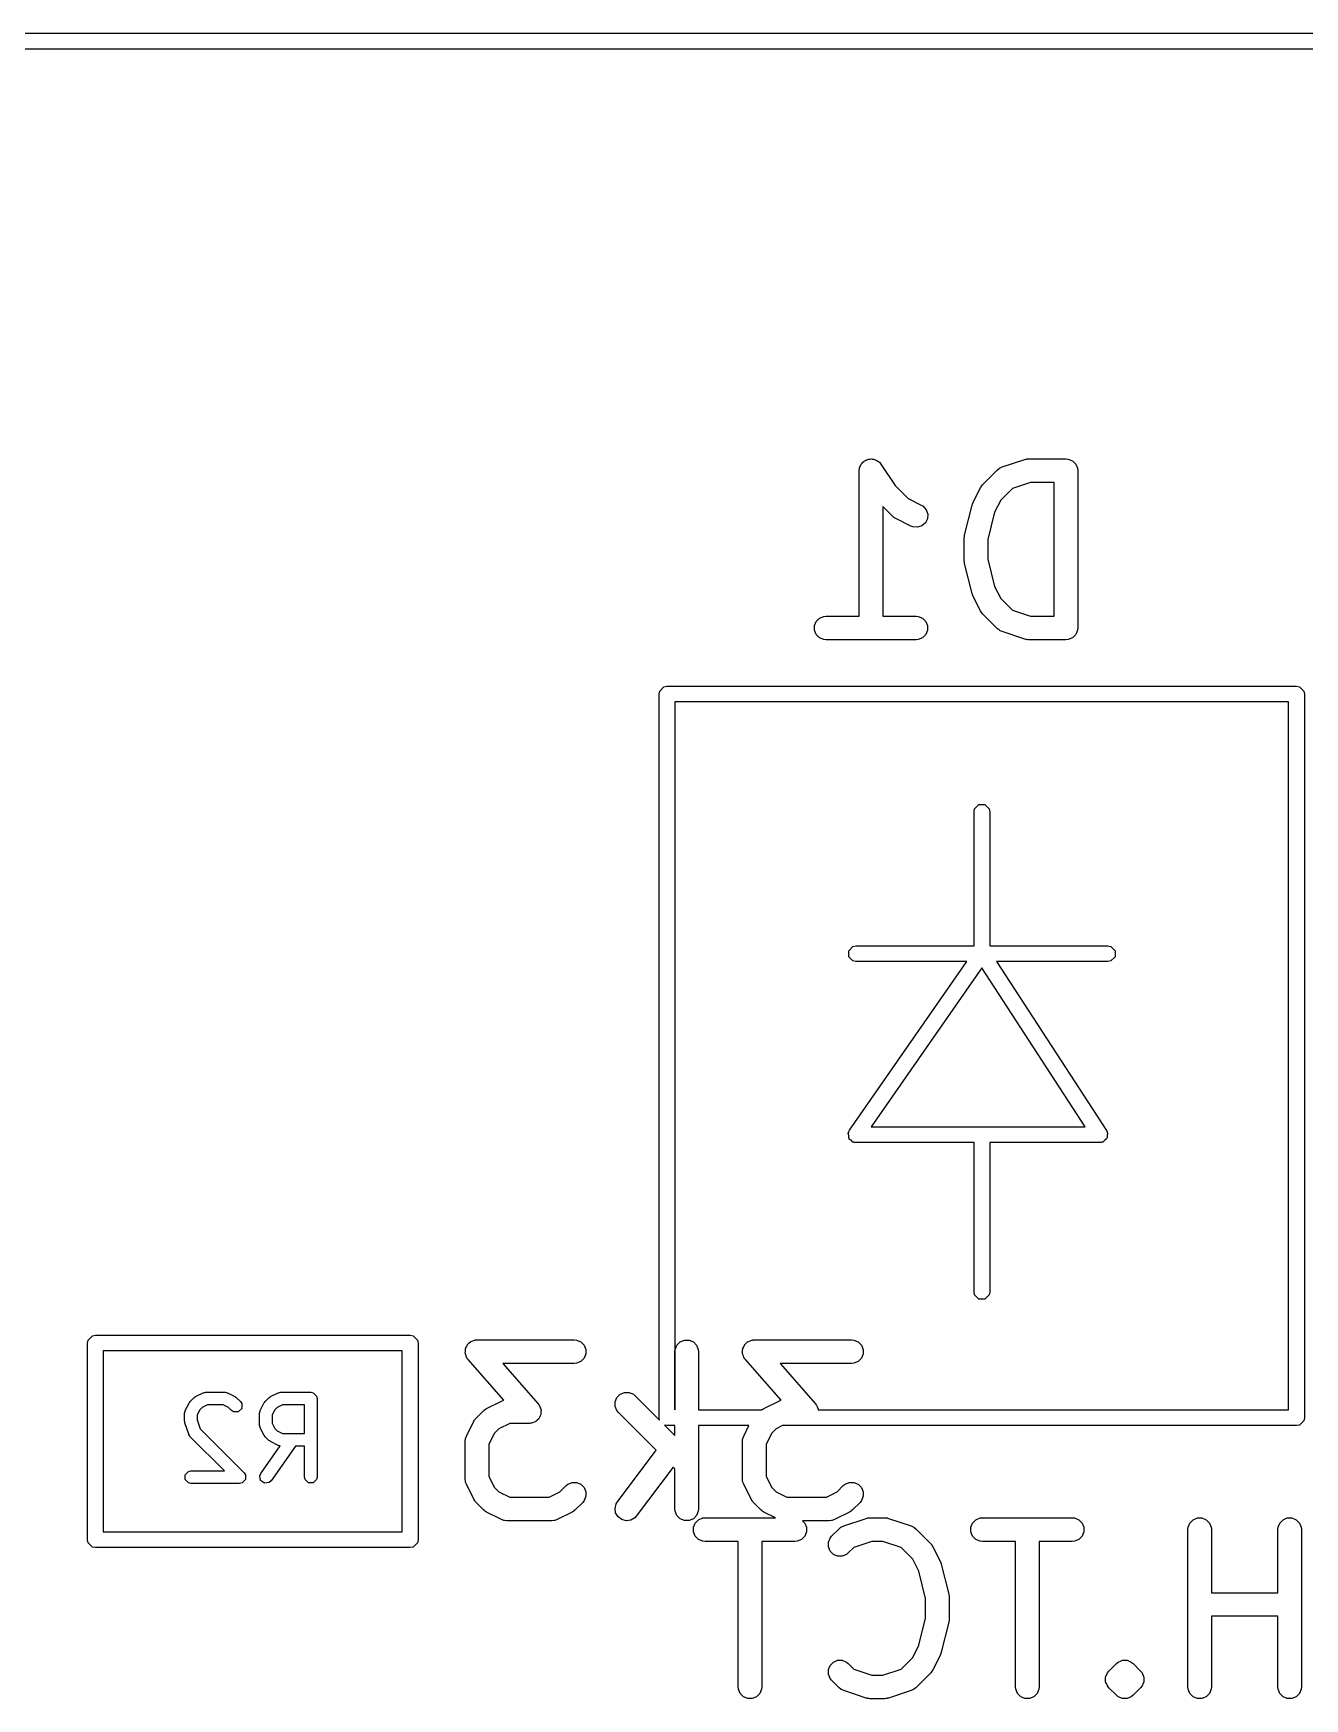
# Model space of a CAD drawing. Header units: inches. Extents: x -1.72 to 1.71, y -2.13 to 2.13.
# Drawn here: x -0.8435 to -0.5255, y 1.5773 to 1.9941 of the extents above; entities that cross this region are included whole.
import ezdxf

# ---------------------------------------------------------------- set-up
doc = ezdxf.new("R2010")
doc.units = ezdxf.units.IN
doc.header["$MEASUREMENT"] = 0
doc.layers.add('BLACK', color=250, linetype='CONTINUOUS')

msp = doc.modelspace()

# ---------------------------------------------------------------- linework, layer by layer
at = {"layer": 'BLACK', "linetype": 'CONTINUOUS'}
for p, q in [((-1.48819, 1.99409), (-0.22835, 1.99409)), ((-0.23031, 1.99016), (-1.48622, 1.99016)), ((-0.63694, 1.88466), (-0.63688, 1.88523)), ((-0.63694, 1.88465), (-0.63694, 1.88466)), ((-0.63694, 1.88466), (-0.63694, 1.88466)), ((-0.63694, 1.84824), (-0.63694, 1.88465)), ((-0.63694, 1.88465), (-0.63694, 1.88465)), ((-0.63688, 1.88523), (-0.63677, 1.8855)), ((-0.63677, 1.8855), (-0.63671, 1.88579)), ((-0.63671, 1.88579), (-0.63655, 1.88603)), ((-0.63655, 1.88603), (-0.63644, 1.88629)), ((-0.63644, 1.88629), (-0.63623, 1.8865)), ((-0.63623, 1.8865), (-0.63607, 1.88674)), ((-0.63607, 1.88674), (-0.63583, 1.8869)), ((-0.63583, 1.8869), (-0.63562, 1.88711)), ((-0.63562, 1.88711), (-0.63535, 1.88722)), ((-0.63535, 1.88722), (-0.63511, 1.88738)), ((-0.63511, 1.88738), (-0.63483, 1.88744)), ((-0.63483, 1.88744), (-0.63456, 1.88755)), ((-0.63456, 1.88755), (-0.63427, 1.88755)), ((-0.63427, 1.88755), (-0.63398, 1.88761)), ((-0.63398, 1.88761), (-0.6337, 1.88755)), ((-0.6337, 1.88755), (-0.63341, 1.88755)), ((-0.63341, 1.88755), (-0.63314, 1.88744)), ((-0.63314, 1.88744), (-0.63285, 1.88738)), ((-0.63285, 1.88738), (-0.63261, 1.88722)), ((-0.63261, 1.88722), (-0.63234, 1.88711)), ((-0.63234, 1.88711), (-0.63214, 1.8869)), ((-0.63214, 1.8869), (-0.63189, 1.88674)), ((-0.63189, 1.88674), (-0.63153, 1.8863)), ((-0.63153, 1.8863), (-0.63153, 1.88629)), ((-0.63153, 1.88629), (-0.63153, 1.88629)), ((-0.63153, 1.88629), (-0.63153, 1.88629)), ((-0.63153, 1.88629), (-0.62794, 1.88091)), ((-0.60608, 1.88112), (-0.60233, 1.88487)), ((-0.60233, 1.88487), (-0.60188, 1.88523)), ((-0.60188, 1.88523), (-0.60178, 1.88527)), ((-0.60178, 1.88527), (-0.6017, 1.88534)), ((-0.6017, 1.88534), (-0.60117, 1.88558)), ((-0.60117, 1.88558), (-0.59555, 1.88745)), ((-0.59555, 1.88745), (-0.59526, 1.88752)), ((-0.59526, 1.88752), (-0.59519, 1.88755)), ((-0.59519, 1.88755), (-0.59509, 1.88756)), ((-0.59509, 1.88756), (-0.59498, 1.88758)), ((-0.59498, 1.88758), (-0.59491, 1.88758)), ((-0.59491, 1.88758), (-0.59461, 1.88761)), ((-0.59461, 1.88761), (-0.58524, 1.88761)), ((-0.58524, 1.88761), (-0.58466, 1.88755)), ((-0.58466, 1.88755), (-0.5836, 1.88711)), ((-0.5836, 1.88711), (-0.58279, 1.88629)), ((-0.58279, 1.88629), (-0.58234, 1.88523)), ((-0.58234, 1.88523), (-0.58229, 1.88465)), ((-0.58229, 1.88465), (-0.58229, 1.84528)), ((-0.62794, 1.88091), (-0.62474, 1.87771)), ((-0.6085, 1.8766), (-0.60663, 1.88035)), ((-0.60663, 1.88035), (-0.60647, 1.8806)), ((-0.60647, 1.8806), (-0.60644, 1.88067)), ((-0.60644, 1.88067), (-0.60638, 1.88075)), ((-0.60638, 1.88075), (-0.60632, 1.88084)), ((-0.60632, 1.88084), (-0.60626, 1.88089)), ((-0.60626, 1.88089), (-0.60608, 1.88112)), ((-0.59864, 1.8802), (-0.60156, 1.87728)), ((-0.59414, 1.8817), (-0.59864, 1.8802)), ((-0.58819, 1.8817), (-0.59414, 1.8817)), ((-0.58819, 1.84824), (-0.58819, 1.8817)), ((-0.62857, 1.87319), (-0.63103, 1.87565)), ((-0.63103, 1.87565), (-0.63103, 1.84824)), ((-0.62474, 1.87771), (-0.62142, 1.87605)), ((-0.62142, 1.87605), (-0.62093, 1.87574)), ((-0.62093, 1.87574), (-0.62017, 1.87487)), ((-0.6106, 1.8685), (-0.60873, 1.876)), ((-0.60873, 1.876), (-0.60871, 1.87604)), ((-0.60871, 1.87606), (-0.60862, 1.8763)), ((-0.60871, 1.87604), (-0.60871, 1.87606)), ((-0.60862, 1.8763), (-0.60853, 1.87654)), ((-0.60853, 1.87654), (-0.60852, 1.87656)), ((-0.60852, 1.87656), (-0.6085, 1.8766)), ((-0.60156, 1.87728), (-0.60308, 1.87425)), ((-0.62835, 1.87301), (-0.62857, 1.87319)), ((-0.6283, 1.87295), (-0.62835, 1.87301)), ((-0.62821, 1.87289), (-0.6283, 1.87295)), ((-0.62813, 1.87282), (-0.62821, 1.87289)), ((-0.62805, 1.87279), (-0.62813, 1.87282)), ((-0.62781, 1.87264), (-0.62805, 1.87279)), ((-0.62406, 1.87076), (-0.62781, 1.87264)), ((-0.6204, 1.87159), (-0.62127, 1.87084)), ((-0.61989, 1.87262), (-0.6204, 1.87159)), ((-0.62017, 1.87487), (-0.61981, 1.87377)), ((-0.61981, 1.87377), (-0.61989, 1.87262)), ((-0.60308, 1.87425), (-0.60478, 1.86742)), ((-0.62352, 1.87056), (-0.62406, 1.87076)), ((-0.62237, 1.87047), (-0.62352, 1.87056)), ((-0.62127, 1.87084), (-0.62237, 1.87047)), ((-0.61069, 1.86792), (-0.61065, 1.86814)), ((-0.61068, 1.86788), (-0.61069, 1.86792)), ((-0.61069, 1.86778), (-0.61068, 1.86788)), ((-0.61069, 1.86216), (-0.61069, 1.86778)), ((-0.61065, 1.86814), (-0.61063, 1.86836)), ((-0.61063, 1.86836), (-0.61062, 1.8684)), ((-0.61062, 1.8684), (-0.6106, 1.8685)), ((-0.60478, 1.86742), (-0.60478, 1.86252)), ((-0.61068, 1.86206), (-0.61069, 1.86216)), ((-0.61069, 1.86201), (-0.61068, 1.86206)), ((-0.61065, 1.8618), (-0.61069, 1.86201)), ((-0.61063, 1.86158), (-0.61065, 1.8618)), ((-0.61062, 1.86154), (-0.61063, 1.86158)), ((-0.6106, 1.86144), (-0.61062, 1.86154)), ((-0.60873, 1.85394), (-0.6106, 1.86144)), ((-0.60478, 1.86252), (-0.60308, 1.85569)), ((-0.60308, 1.85569), (-0.60156, 1.85266)), ((-0.60871, 1.8539), (-0.60873, 1.85394)), ((-0.60871, 1.85388), (-0.60871, 1.8539)), ((-0.60862, 1.85364), (-0.60871, 1.85388)), ((-0.60853, 1.8534), (-0.60862, 1.85364)), ((-0.60852, 1.85338), (-0.60853, 1.8534)), ((-0.6085, 1.85334), (-0.60852, 1.85338)), ((-0.60663, 1.84959), (-0.6085, 1.85334)), ((-0.60156, 1.85266), (-0.59864, 1.84974)), ((-0.64813, 1.84586), (-0.64769, 1.84692)), ((-0.64769, 1.84692), (-0.64687, 1.84774)), ((-0.64687, 1.84774), (-0.64581, 1.84818)), ((-0.64581, 1.84818), (-0.64523, 1.84824)), ((-0.64523, 1.84824), (-0.63694, 1.84824)), ((-0.63103, 1.84824), (-0.62274, 1.84824)), ((-0.62274, 1.84824), (-0.62216, 1.84818)), ((-0.62216, 1.84818), (-0.6211, 1.84774)), ((-0.6211, 1.84774), (-0.62028, 1.84692)), ((-0.62028, 1.84692), (-0.61984, 1.84586)), ((-0.60647, 1.84934), (-0.60663, 1.84959)), ((-0.60644, 1.84927), (-0.60647, 1.84934)), ((-0.60638, 1.84919), (-0.60644, 1.84927)), ((-0.60632, 1.8491), (-0.60638, 1.84919)), ((-0.60626, 1.84905), (-0.60632, 1.8491)), ((-0.60608, 1.84882), (-0.60626, 1.84905)), ((-0.60233, 1.84507), (-0.60608, 1.84882)), ((-0.59864, 1.84974), (-0.59414, 1.84824)), ((-0.59414, 1.84824), (-0.58819, 1.84824)), ((-0.64813, 1.84471), (-0.64813, 1.84586)), ((-0.64769, 1.84364), (-0.64813, 1.84471)), ((-0.64687, 1.84283), (-0.64769, 1.84364)), ((-0.64581, 1.84239), (-0.64687, 1.84283)), ((-0.64523, 1.84233), (-0.64581, 1.84239)), ((-0.62274, 1.84233), (-0.64523, 1.84233)), ((-0.62216, 1.84239), (-0.62274, 1.84233)), ((-0.6211, 1.84283), (-0.62216, 1.84239)), ((-0.62028, 1.84364), (-0.6211, 1.84283)), ((-0.61984, 1.84471), (-0.62028, 1.84364)), ((-0.61984, 1.84586), (-0.61984, 1.84471)), ((-0.60188, 1.8447), (-0.60233, 1.84507)), ((-0.60178, 1.84466), (-0.60188, 1.8447)), ((-0.6017, 1.84459), (-0.60178, 1.84466)), ((-0.60117, 1.84436), (-0.6017, 1.84459)), ((-0.59555, 1.84248), (-0.60117, 1.84436)), ((-0.59526, 1.84242), (-0.59555, 1.84248)), ((-0.59519, 1.84239), (-0.59526, 1.84242)), ((-0.59509, 1.84238), (-0.59519, 1.84239)), ((-0.59498, 1.84235), (-0.59509, 1.84238)), ((-0.59491, 1.84236), (-0.59498, 1.84235)), ((-0.59461, 1.84233), (-0.59491, 1.84236)), ((-0.58524, 1.84233), (-0.59461, 1.84233)), ((-0.58466, 1.84239), (-0.58524, 1.84233)), ((-0.5836, 1.84283), (-0.58466, 1.84239)), ((-0.58279, 1.84364), (-0.5836, 1.84283)), ((-0.58234, 1.84471), (-0.58279, 1.84364)), ((-0.58229, 1.84528), (-0.58234, 1.84471)), ((-0.68686, 1.82949), (-0.68579, 1.83056)), ((-0.68579, 1.83056), (-0.68504, 1.83071)), ((-0.68504, 1.83071), (-0.52756, 1.83071)), ((-0.52756, 1.83071), (-0.52681, 1.83056)), ((-0.52681, 1.83056), (-0.52574, 1.82949)), ((-0.68701, 1.82874), (-0.68686, 1.82949)), ((-0.68701, 1.64764), (-0.68701, 1.82874)), ((-0.68307, 1.82677), (-0.68307, 1.64961)), ((-0.52953, 1.82677), (-0.68307, 1.82677)), ((-0.52953, 1.64961), (-0.52953, 1.82677)), ((-0.52574, 1.82949), (-0.52559, 1.82874)), ((-0.52559, 1.82874), (-0.52559, 1.64764)), ((-0.60808, 1.80001), (-0.60701, 1.80108)), ((-0.60701, 1.80108), (-0.60551, 1.80108)), ((-0.60551, 1.80108), (-0.60444, 1.80001)), ((-0.60823, 1.79926), (-0.60808, 1.80001)), ((-0.60823, 1.76573), (-0.60823, 1.79926)), ((-0.60444, 1.80001), (-0.60429, 1.79926)), ((-0.60429, 1.79926), (-0.60429, 1.76573)), ((-0.63958, 1.76451), (-0.63851, 1.76558)), ((-0.63958, 1.763), (-0.63958, 1.76451)), ((-0.63851, 1.76194), (-0.63958, 1.763)), ((-0.63851, 1.76558), (-0.63776, 1.76573)), ((-0.63776, 1.76573), (-0.60823, 1.76573)), ((-0.60429, 1.76573), (-0.57476, 1.76573)), ((-0.57476, 1.76573), (-0.57401, 1.76558)), ((-0.57401, 1.76558), (-0.57294, 1.76451)), ((-0.57294, 1.763), (-0.57401, 1.76194)), ((-0.57294, 1.76451), (-0.57294, 1.763)), ((-0.63938, 1.71958), (-0.61003, 1.76179)), ((-0.63776, 1.76179), (-0.63851, 1.76194)), ((-0.61003, 1.76179), (-0.63776, 1.76179)), ((-0.60631, 1.76023), (-0.63399, 1.72043)), ((-0.58039, 1.72043), (-0.60631, 1.76023)), ((-0.57476, 1.76179), (-0.60263, 1.76179)), ((-0.60263, 1.76179), (-0.57511, 1.71953)), ((-0.57401, 1.76194), (-0.57476, 1.76179)), ((-0.63968, 1.71888), (-0.63958, 1.71912)), ((-0.63958, 1.7183), (-0.63968, 1.71888)), ((-0.63958, 1.71921), (-0.63951, 1.71928)), ((-0.63958, 1.71912), (-0.63958, 1.71921)), ((-0.63958, 1.7177), (-0.63958, 1.7183)), ((-0.63945, 1.71757), (-0.63958, 1.7177)), ((-0.63951, 1.71928), (-0.63938, 1.71958)), ((-0.63942, 1.71739), (-0.63945, 1.71757)), ((-0.63893, 1.71706), (-0.63942, 1.71739)), ((-0.63399, 1.72043), (-0.58039, 1.72043)), ((-0.57514, 1.71734), (-0.57561, 1.71704)), ((-0.57509, 1.71755), (-0.57514, 1.71734)), ((-0.57511, 1.71953), (-0.57501, 1.71928)), ((-0.57494, 1.7177), (-0.57509, 1.71755)), ((-0.57501, 1.71928), (-0.57494, 1.71921)), ((-0.57494, 1.71921), (-0.57494, 1.71911)), ((-0.57494, 1.71911), (-0.57482, 1.71882)), ((-0.57482, 1.71882), (-0.57494, 1.71827)), ((-0.57494, 1.71827), (-0.57494, 1.7177)), ((-0.63851, 1.71664), (-0.63893, 1.71706)), ((-0.63826, 1.71659), (-0.63851, 1.71664)), ((-0.63818, 1.71653), (-0.63826, 1.71659)), ((-0.63808, 1.71655), (-0.63818, 1.71653)), ((-0.63776, 1.71649), (-0.63808, 1.71655)), ((-0.60823, 1.71649), (-0.63776, 1.71649)), ((-0.60823, 1.67916), (-0.60823, 1.71649)), ((-0.57676, 1.71649), (-0.60429, 1.71649)), ((-0.60429, 1.71649), (-0.60429, 1.67916)), ((-0.57649, 1.71654), (-0.57676, 1.71649)), ((-0.5764, 1.71652), (-0.57649, 1.71654)), ((-0.57631, 1.71658), (-0.5764, 1.71652)), ((-0.57601, 1.71664), (-0.57631, 1.71658)), ((-0.57561, 1.71704), (-0.57601, 1.71664)), ((-0.60808, 1.6784), (-0.60823, 1.67916)), ((-0.60701, 1.67734), (-0.60808, 1.6784)), ((-0.60551, 1.67734), (-0.60701, 1.67734)), ((-0.60444, 1.6784), (-0.60551, 1.67734)), ((-0.60429, 1.67916), (-0.60444, 1.6784)), ((-0.82998, 1.66631), (-0.82983, 1.66707)), ((-0.82983, 1.66707), (-0.82877, 1.66813)), ((-0.82877, 1.66813), (-0.82802, 1.66828)), ((-0.82802, 1.66828), (-0.74928, 1.66828)), ((-0.74928, 1.66828), (-0.74852, 1.66813)), ((-0.74852, 1.66813), (-0.74746, 1.66707)), ((-0.74746, 1.66707), (-0.74731, 1.66631)), ((-0.7336, 1.66688), (-0.73315, 1.66707)), ((-0.73315, 1.66707), (-0.73301, 1.66708)), ((-0.73301, 1.66708), (-0.73296, 1.6671)), ((-0.73296, 1.6671), (-0.73288, 1.6671)), ((-0.73288, 1.6671), (-0.73258, 1.66713)), ((-0.73258, 1.66713), (-0.70821, 1.66713)), ((-0.70821, 1.66713), (-0.70763, 1.66707)), ((-0.70763, 1.66707), (-0.70657, 1.66663)), ((-0.68172, 1.66663), (-0.68066, 1.66707)), ((-0.68066, 1.66707), (-0.67951, 1.66707)), ((-0.67951, 1.66707), (-0.67844, 1.66663)), ((-0.66423, 1.66688), (-0.66379, 1.66707)), ((-0.66379, 1.66707), (-0.66365, 1.66708)), ((-0.66365, 1.66708), (-0.66359, 1.6671)), ((-0.66359, 1.6671), (-0.66352, 1.6671)), ((-0.66352, 1.6671), (-0.66321, 1.66713)), ((-0.66321, 1.66713), (-0.63884, 1.66713)), ((-0.63884, 1.66713), (-0.63826, 1.66707)), ((-0.63826, 1.66707), (-0.6372, 1.66663)), ((-0.82998, 1.6171), (-0.82998, 1.66631)), ((-0.82605, 1.66435), (-0.82605, 1.61907)), ((-0.75124, 1.66435), (-0.82605, 1.66435)), ((-0.75124, 1.61907), (-0.75124, 1.66435)), ((-0.74731, 1.66631), (-0.74731, 1.6171)), ((-0.73551, 1.66379), (-0.73547, 1.66427)), ((-0.73547, 1.6637), (-0.73551, 1.66379)), ((-0.73547, 1.66475), (-0.73544, 1.66484)), ((-0.73547, 1.66427), (-0.73547, 1.66475)), ((-0.73547, 1.6636), (-0.73547, 1.6637)), ((-0.73529, 1.66315), (-0.73547, 1.6636)), ((-0.73544, 1.66484), (-0.73543, 1.66494)), ((-0.73543, 1.66494), (-0.73522, 1.66537)), ((-0.73514, 1.6627), (-0.73529, 1.66315)), ((-0.73522, 1.66537), (-0.73503, 1.66581)), ((-0.73503, 1.66581), (-0.73496, 1.66588)), ((-0.73496, 1.66588), (-0.73492, 1.66597)), ((-0.73492, 1.66597), (-0.73456, 1.66629)), ((-0.73456, 1.66629), (-0.73422, 1.66663)), ((-0.73422, 1.66663), (-0.73413, 1.66667)), ((-0.73413, 1.66667), (-0.73405, 1.66673)), ((-0.73405, 1.66673), (-0.7336, 1.66688)), ((-0.70657, 1.66663), (-0.70575, 1.66581)), ((-0.70575, 1.66581), (-0.70531, 1.66475)), ((-0.70531, 1.6636), (-0.70575, 1.66253)), ((-0.70531, 1.66475), (-0.70531, 1.6636)), ((-0.68304, 1.66417), (-0.68298, 1.66475)), ((-0.68304, 1.64961), (-0.68304, 1.66417)), ((-0.68298, 1.66475), (-0.68254, 1.66581)), ((-0.68254, 1.66581), (-0.68172, 1.66663)), ((-0.67844, 1.66663), (-0.67763, 1.66581)), ((-0.67763, 1.66581), (-0.67719, 1.66475)), ((-0.67719, 1.66475), (-0.67713, 1.66417)), ((-0.67713, 1.66417), (-0.67713, 1.64961)), ((-0.66614, 1.66379), (-0.66611, 1.66427)), ((-0.66611, 1.6637), (-0.66614, 1.66379)), ((-0.66611, 1.66475), (-0.66607, 1.66484)), ((-0.66611, 1.66427), (-0.66611, 1.66475)), ((-0.66611, 1.6636), (-0.66611, 1.6637)), ((-0.66592, 1.66315), (-0.66611, 1.6636)), ((-0.66607, 1.66484), (-0.66606, 1.66494)), ((-0.66606, 1.66494), (-0.66585, 1.66537)), ((-0.66577, 1.6627), (-0.66592, 1.66315)), ((-0.66585, 1.66537), (-0.66567, 1.66581)), ((-0.66567, 1.66581), (-0.6656, 1.66588)), ((-0.6656, 1.66588), (-0.66555, 1.66597)), ((-0.66555, 1.66597), (-0.66519, 1.66629)), ((-0.66519, 1.66629), (-0.66485, 1.66663)), ((-0.66485, 1.66663), (-0.66476, 1.66667)), ((-0.66476, 1.66667), (-0.66468, 1.66673)), ((-0.66468, 1.66673), (-0.66423, 1.66688)), ((-0.6372, 1.66663), (-0.63638, 1.66581)), ((-0.63638, 1.66581), (-0.63594, 1.66475)), ((-0.63594, 1.6636), (-0.63638, 1.66253)), ((-0.63594, 1.66475), (-0.63594, 1.6636)), ((-0.73505, 1.66258), (-0.73514, 1.6627)), ((-0.73503, 1.66253), (-0.73505, 1.66258)), ((-0.73498, 1.66248), (-0.73503, 1.66253)), ((-0.7348, 1.66223), (-0.73498, 1.66248)), ((-0.72587, 1.65202), (-0.7348, 1.66223)), ((-0.70821, 1.66122), (-0.72607, 1.66122)), ((-0.72607, 1.66122), (-0.71723, 1.65112)), ((-0.70763, 1.66128), (-0.70821, 1.66122)), ((-0.70657, 1.66172), (-0.70763, 1.66128)), ((-0.70575, 1.66253), (-0.70657, 1.66172)), ((-0.66569, 1.66258), (-0.66577, 1.6627)), ((-0.66567, 1.66253), (-0.66569, 1.66258)), ((-0.66561, 1.66248), (-0.66567, 1.66253)), ((-0.66543, 1.66223), (-0.66561, 1.66248)), ((-0.6565, 1.65202), (-0.66543, 1.66223)), ((-0.63884, 1.66122), (-0.6567, 1.66122)), ((-0.6567, 1.66122), (-0.64787, 1.65112)), ((-0.63826, 1.66128), (-0.63884, 1.66122)), ((-0.6372, 1.66172), (-0.63826, 1.66128)), ((-0.63638, 1.66253), (-0.6372, 1.66172)), ((-0.80552, 1.64941), (-0.80458, 1.65128)), ((-0.80458, 1.65128), (-0.80443, 1.65148)), ((-0.80443, 1.65148), (-0.80429, 1.65169)), ((-0.80429, 1.65169), (-0.80335, 1.65263)), ((-0.80335, 1.65263), (-0.80314, 1.65277)), ((-0.80314, 1.65277), (-0.80294, 1.65292)), ((-0.80294, 1.65292), (-0.80107, 1.65386)), ((-0.79999, 1.65088), (-0.8013, 1.65022)), ((-0.80107, 1.65386), (-0.80099, 1.65388)), ((-0.80099, 1.65388), (-0.80097, 1.65391)), ((-0.80097, 1.65391), (-0.80072, 1.65396)), ((-0.80072, 1.65396), (-0.80047, 1.65402)), ((-0.80047, 1.65402), (-0.80044, 1.65401)), ((-0.80044, 1.65401), (-0.80036, 1.65403)), ((-0.80036, 1.65403), (-0.79568, 1.65403)), ((-0.79605, 1.65088), (-0.79999, 1.65088)), ((-0.79473, 1.65022), (-0.79605, 1.65088)), ((-0.79568, 1.65403), (-0.7956, 1.65401)), ((-0.7956, 1.65401), (-0.79556, 1.65402)), ((-0.79556, 1.65402), (-0.79532, 1.65396)), ((-0.79532, 1.65396), (-0.79507, 1.65391)), ((-0.79507, 1.65391), (-0.79505, 1.65388)), ((-0.79505, 1.65388), (-0.79497, 1.65386)), ((-0.79497, 1.65386), (-0.7931, 1.65292)), ((-0.7931, 1.65292), (-0.7929, 1.65277)), ((-0.7929, 1.65277), (-0.79269, 1.65263)), ((-0.79269, 1.65263), (-0.79175, 1.65169)), ((-0.79175, 1.65169), (-0.79141, 1.65118)), ((-0.79141, 1.65118), (-0.79141, 1.64997)), ((-0.78677, 1.64941), (-0.78584, 1.65128)), ((-0.78584, 1.65128), (-0.78568, 1.65148)), ((-0.78568, 1.65148), (-0.78554, 1.65169)), ((-0.78554, 1.65169), (-0.7846, 1.65263)), ((-0.7846, 1.65263), (-0.78439, 1.65277)), ((-0.78439, 1.65277), (-0.78419, 1.65292)), ((-0.78419, 1.65292), (-0.78232, 1.65386)), ((-0.78124, 1.65088), (-0.78256, 1.65022)), ((-0.78232, 1.65386), (-0.78224, 1.65388)), ((-0.78224, 1.65388), (-0.78222, 1.65391)), ((-0.78222, 1.65391), (-0.78197, 1.65396)), ((-0.78197, 1.65396), (-0.78173, 1.65402)), ((-0.78173, 1.65402), (-0.78169, 1.65401)), ((-0.78169, 1.65401), (-0.78162, 1.65403)), ((-0.78162, 1.65403), (-0.77412, 1.65403)), ((-0.77569, 1.65088), (-0.78124, 1.65088)), ((-0.77569, 1.64371), (-0.77569, 1.65088)), ((-0.77412, 1.65403), (-0.77351, 1.65391)), ((-0.77351, 1.65391), (-0.77266, 1.65305)), ((-0.77266, 1.65305), (-0.77254, 1.65245)), ((-0.77254, 1.65245), (-0.77254, 1.63277)), ((-0.73015, 1.64994), (-0.7264, 1.65182)), ((-0.7264, 1.65182), (-0.72587, 1.65202)), ((-0.71723, 1.65112), (-0.71705, 1.65087)), ((-0.71705, 1.65087), (-0.717, 1.65081)), ((-0.717, 1.65081), (-0.71698, 1.65076)), ((-0.71698, 1.65076), (-0.7169, 1.65065)), ((-0.7169, 1.65065), (-0.71674, 1.65019)), ((-0.69798, 1.65163), (-0.69754, 1.65269)), ((-0.69798, 1.65047), (-0.69798, 1.65163)), ((-0.69754, 1.64941), (-0.69798, 1.65047)), ((-0.69754, 1.65269), (-0.69672, 1.6535)), ((-0.69672, 1.6535), (-0.69566, 1.65395)), ((-0.69566, 1.65395), (-0.69451, 1.65395)), ((-0.69451, 1.65395), (-0.69344, 1.6535)), ((-0.69344, 1.6535), (-0.69299, 1.65314)), ((-0.69299, 1.65314), (-0.68689, 1.64703)), ((-0.66078, 1.64994), (-0.65703, 1.65182)), ((-0.65703, 1.65182), (-0.6565, 1.65202)), ((-0.64787, 1.65112), (-0.64769, 1.65087)), ((-0.64769, 1.65087), (-0.64763, 1.65081)), ((-0.64763, 1.65081), (-0.64761, 1.65076)), ((-0.64761, 1.65076), (-0.64753, 1.65065)), ((-0.64753, 1.65065), (-0.64738, 1.65019)), ((-0.80569, 1.6487), (-0.80567, 1.64878)), ((-0.80569, 1.64683), (-0.80569, 1.6487)), ((-0.80564, 1.64658), (-0.80569, 1.64683)), ((-0.80568, 1.64881), (-0.80562, 1.64906)), ((-0.80567, 1.64878), (-0.80568, 1.64881)), ((-0.80561, 1.64633), (-0.80564, 1.64658)), ((-0.80562, 1.64906), (-0.80557, 1.6493)), ((-0.80467, 1.64352), (-0.80561, 1.64633)), ((-0.80557, 1.6493), (-0.80554, 1.64933)), ((-0.80554, 1.64933), (-0.80552, 1.64941)), ((-0.80188, 1.64964), (-0.80254, 1.64833)), ((-0.80254, 1.64833), (-0.80254, 1.64708)), ((-0.80254, 1.64708), (-0.8018, 1.64487)), ((-0.8013, 1.65022), (-0.80188, 1.64964)), ((-0.79398, 1.64946), (-0.79473, 1.65022)), ((-0.79347, 1.64912), (-0.79398, 1.64946)), ((-0.79226, 1.64912), (-0.79347, 1.64912)), ((-0.79141, 1.64997), (-0.79226, 1.64912)), ((-0.78694, 1.64881), (-0.78687, 1.64906)), ((-0.78692, 1.64878), (-0.78694, 1.64881)), ((-0.78694, 1.6487), (-0.78692, 1.64878)), ((-0.78694, 1.64589), (-0.78694, 1.6487)), ((-0.78687, 1.64906), (-0.78682, 1.6493)), ((-0.78682, 1.6493), (-0.78679, 1.64933)), ((-0.78679, 1.64933), (-0.78677, 1.64941)), ((-0.78313, 1.64964), (-0.78379, 1.64833)), ((-0.78379, 1.64833), (-0.78379, 1.64626)), ((-0.78379, 1.64626), (-0.78313, 1.64495)), ((-0.78256, 1.65022), (-0.78313, 1.64964)), ((-0.73522, 1.643), (-0.73334, 1.64675)), ((-0.73334, 1.64675), (-0.73319, 1.64699)), ((-0.73319, 1.64699), (-0.73316, 1.64707)), ((-0.73316, 1.64707), (-0.73309, 1.64715)), ((-0.73309, 1.64715), (-0.73304, 1.64724)), ((-0.73304, 1.64724), (-0.73298, 1.64729)), ((-0.73298, 1.64729), (-0.73279, 1.64751)), ((-0.73279, 1.64751), (-0.73092, 1.64939)), ((-0.73092, 1.64939), (-0.73069, 1.64957)), ((-0.73069, 1.64957), (-0.73064, 1.64963)), ((-0.73064, 1.64963), (-0.73055, 1.64969)), ((-0.73055, 1.64969), (-0.73047, 1.64975)), ((-0.73047, 1.64975), (-0.7304, 1.64978)), ((-0.7304, 1.64978), (-0.73015, 1.64994)), ((-0.72438, 1.64622), (-0.72708, 1.64487)), ((-0.71945, 1.64622), (-0.72438, 1.64622)), ((-0.71915, 1.64625), (-0.71945, 1.64622)), ((-0.71907, 1.64625), (-0.71915, 1.64625)), ((-0.71902, 1.64626), (-0.71907, 1.64625)), ((-0.71888, 1.64628), (-0.71902, 1.64626)), ((-0.71843, 1.64646), (-0.71888, 1.64628)), ((-0.71798, 1.64662), (-0.71843, 1.64646)), ((-0.71791, 1.64668), (-0.71798, 1.64662)), ((-0.71781, 1.64672), (-0.71791, 1.64668)), ((-0.71747, 1.64706), (-0.71781, 1.64672)), ((-0.71711, 1.64737), (-0.71747, 1.64706)), ((-0.71707, 1.64746), (-0.71711, 1.64737)), ((-0.717, 1.64753), (-0.71707, 1.64746)), ((-0.71682, 1.64798), (-0.717, 1.64753)), ((-0.7166, 1.64841), (-0.71682, 1.64798)), ((-0.71674, 1.65019), (-0.71656, 1.64975)), ((-0.71656, 1.6486), (-0.7166, 1.64851)), ((-0.7166, 1.64851), (-0.7166, 1.64841)), ((-0.71656, 1.64975), (-0.71656, 1.64965)), ((-0.71656, 1.64965), (-0.71653, 1.64956)), ((-0.71653, 1.64956), (-0.71656, 1.64908)), ((-0.71656, 1.64908), (-0.71656, 1.6486)), ((-0.69717, 1.64896), (-0.69754, 1.64941)), ((-0.68773, 1.63952), (-0.69717, 1.64896)), ((-0.68689, 1.64703), (-0.68701, 1.64764)), ((-0.68307, 1.64961), (-0.68304, 1.64961)), ((-0.67713, 1.64961), (-0.66129, 1.64961)), ((-0.66129, 1.64961), (-0.66127, 1.64963)), ((-0.66127, 1.64963), (-0.66118, 1.64969)), ((-0.66118, 1.64969), (-0.6611, 1.64975)), ((-0.6611, 1.64975), (-0.66103, 1.64978)), ((-0.66103, 1.64978), (-0.66078, 1.64994)), ((-0.64738, 1.65019), (-0.64719, 1.64975)), ((-0.64719, 1.64975), (-0.64719, 1.64965)), ((-0.64719, 1.64965), (-0.64718, 1.64961)), ((-0.64718, 1.64961), (-0.52953, 1.64961)), ((-0.52574, 1.64688), (-0.52681, 1.64582)), ((-0.52559, 1.64764), (-0.52574, 1.64688)), ((-0.80463, 1.64345), (-0.80467, 1.64352)), ((-0.80463, 1.64341), (-0.80463, 1.64345)), ((-0.80449, 1.6432), (-0.80463, 1.64341)), ((-0.80436, 1.64298), (-0.80449, 1.6432)), ((-0.80433, 1.64297), (-0.80436, 1.64298)), ((-0.80429, 1.6429), (-0.80433, 1.64297)), ((-0.79573, 1.63434), (-0.80429, 1.6429)), ((-0.8018, 1.64487), (-0.79081, 1.63388)), ((-0.78692, 1.64581), (-0.78694, 1.64589)), ((-0.78694, 1.64578), (-0.78692, 1.64581)), ((-0.78687, 1.64553), (-0.78694, 1.64578)), ((-0.78682, 1.64529), (-0.78687, 1.64553)), ((-0.78679, 1.64526), (-0.78682, 1.64529)), ((-0.78677, 1.64518), (-0.78679, 1.64526)), ((-0.78584, 1.64331), (-0.78677, 1.64518)), ((-0.78568, 1.64311), (-0.78584, 1.64331)), ((-0.78554, 1.6429), (-0.78568, 1.64311)), ((-0.7846, 1.64196), (-0.78554, 1.6429)), ((-0.78313, 1.64495), (-0.78256, 1.64437)), ((-0.78256, 1.64437), (-0.78124, 1.64371)), ((-0.78124, 1.64371), (-0.77569, 1.64371)), ((-0.73553, 1.64168), (-0.73547, 1.64225)), ((-0.73547, 1.64225), (-0.73543, 1.64235)), ((-0.73543, 1.64246), (-0.73522, 1.643)), ((-0.73543, 1.64235), (-0.73543, 1.64246)), ((-0.72828, 1.64368), (-0.72962, 1.64098)), ((-0.72708, 1.64487), (-0.72828, 1.64368)), ((-0.68504, 1.64567), (-0.68565, 1.64579)), ((-0.68565, 1.64579), (-0.68304, 1.64318)), ((-0.68304, 1.64567), (-0.68504, 1.64567)), ((-0.68304, 1.64318), (-0.68304, 1.64567)), ((-0.66452, 1.64567), (-0.67713, 1.64567)), ((-0.67713, 1.64567), (-0.67713, 1.6248)), ((-0.66616, 1.64168), (-0.66611, 1.64225)), ((-0.66611, 1.64225), (-0.66607, 1.64235)), ((-0.66607, 1.64235), (-0.66606, 1.64246)), ((-0.66606, 1.64246), (-0.66585, 1.643)), ((-0.66585, 1.643), (-0.66452, 1.64567)), ((-0.65891, 1.64368), (-0.66026, 1.64098)), ((-0.65771, 1.64487), (-0.65891, 1.64368)), ((-0.65612, 1.64567), (-0.65771, 1.64487)), ((-0.52756, 1.64567), (-0.65612, 1.64567)), ((-0.52681, 1.64582), (-0.52756, 1.64567)), ((-0.78665, 1.63367), (-0.78181, 1.64059)), ((-0.78439, 1.64182), (-0.7846, 1.64196)), ((-0.78419, 1.64167), (-0.78439, 1.64182)), ((-0.78232, 1.64073), (-0.78419, 1.64167)), ((-0.77798, 1.64056), (-0.78407, 1.63186)), ((-0.78224, 1.64071), (-0.78232, 1.64073)), ((-0.78222, 1.64068), (-0.78224, 1.64071)), ((-0.78197, 1.64064), (-0.78222, 1.64068)), ((-0.78181, 1.64059), (-0.78197, 1.64064)), ((-0.77569, 1.64056), (-0.77798, 1.64056)), ((-0.77569, 1.63277), (-0.77569, 1.64056)), ((-0.73553, 1.6323), (-0.73553, 1.64168)), ((-0.72962, 1.64098), (-0.72962, 1.633)), ((-0.69744, 1.62657), (-0.68773, 1.63952)), ((-0.66616, 1.6323), (-0.66616, 1.64168)), ((-0.66026, 1.64098), (-0.66026, 1.633)), ((-0.80557, 1.63337), (-0.80472, 1.63422)), ((-0.80472, 1.63422), (-0.80411, 1.63434)), ((-0.80411, 1.63434), (-0.79573, 1.63434)), ((-0.79081, 1.63388), (-0.79047, 1.63337)), ((-0.68351, 1.63531), (-0.69272, 1.62303)), ((-0.68304, 1.63483), (-0.68351, 1.63531)), ((-0.68304, 1.6248), (-0.68304, 1.63483)), ((-0.80557, 1.63216), (-0.80557, 1.63337)), ((-0.80472, 1.63131), (-0.80557, 1.63216)), ((-0.80411, 1.63119), (-0.80472, 1.63131)), ((-0.79193, 1.63119), (-0.80411, 1.63119)), ((-0.79132, 1.63131), (-0.79193, 1.63119)), ((-0.79047, 1.63216), (-0.79132, 1.63131)), ((-0.79132, 1.63131), (-0.79132, 1.63131)), ((-0.79047, 1.63337), (-0.79047, 1.63216)), ((-0.7869, 1.63311), (-0.78665, 1.63367)), ((-0.78669, 1.63192), (-0.7869, 1.63311)), ((-0.78571, 1.63123), (-0.78669, 1.63192)), ((-0.78452, 1.63144), (-0.78571, 1.63123)), ((-0.78407, 1.63186), (-0.78452, 1.63144)), ((-0.77557, 1.63216), (-0.77569, 1.63277)), ((-0.77472, 1.63131), (-0.77557, 1.63216)), ((-0.77351, 1.63131), (-0.77472, 1.63131)), ((-0.77266, 1.63216), (-0.77351, 1.63131)), ((-0.77254, 1.63277), (-0.77266, 1.63216)), ((-0.73547, 1.63173), (-0.73553, 1.6323)), ((-0.73543, 1.63163), (-0.73547, 1.63173)), ((-0.73543, 1.63152), (-0.73543, 1.63163)), ((-0.73522, 1.63098), (-0.73543, 1.63152)), ((-0.73334, 1.62723), (-0.73522, 1.63098)), ((-0.72962, 1.633), (-0.72828, 1.6303)), ((-0.72828, 1.6303), (-0.72708, 1.6291)), ((-0.71183, 1.6291), (-0.71029, 1.63064)), ((-0.71029, 1.63064), (-0.70985, 1.63101)), ((-0.70985, 1.63101), (-0.70878, 1.63145)), ((-0.70878, 1.63145), (-0.70763, 1.63145)), ((-0.70763, 1.63145), (-0.70657, 1.63101)), ((-0.70657, 1.63101), (-0.70575, 1.63019)), ((-0.70575, 1.63019), (-0.70531, 1.62913)), ((-0.66611, 1.63173), (-0.66616, 1.6323)), ((-0.66607, 1.63163), (-0.66611, 1.63173)), ((-0.66606, 1.63152), (-0.66607, 1.63163)), ((-0.66585, 1.63098), (-0.66606, 1.63152)), ((-0.66398, 1.62723), (-0.66585, 1.63098)), ((-0.66026, 1.633), (-0.65891, 1.6303)), ((-0.65891, 1.6303), (-0.65771, 1.6291)), ((-0.64246, 1.6291), (-0.64093, 1.63064)), ((-0.64093, 1.63064), (-0.64048, 1.63101)), ((-0.64048, 1.63101), (-0.63942, 1.63145)), ((-0.63942, 1.63145), (-0.63826, 1.63145)), ((-0.63826, 1.63145), (-0.6372, 1.63101)), ((-0.6372, 1.63101), (-0.63638, 1.63019)), ((-0.63638, 1.63019), (-0.63594, 1.62913)), ((-0.73319, 1.62698), (-0.73334, 1.62723)), ((-0.73316, 1.62691), (-0.73319, 1.62698)), ((-0.73309, 1.62683), (-0.73316, 1.62691)), ((-0.73304, 1.62674), (-0.73309, 1.62683)), ((-0.73298, 1.62669), (-0.73304, 1.62674)), ((-0.73279, 1.62646), (-0.73298, 1.62669)), ((-0.73092, 1.62459), (-0.73279, 1.62646)), ((-0.72708, 1.6291), (-0.72438, 1.62776)), ((-0.72438, 1.62776), (-0.71453, 1.62776)), ((-0.71453, 1.62776), (-0.71183, 1.6291)), ((-0.70612, 1.62646), (-0.70799, 1.62459)), ((-0.70575, 1.62691), (-0.70612, 1.62646)), ((-0.70531, 1.62798), (-0.70575, 1.62691)), ((-0.70531, 1.62913), (-0.70531, 1.62798)), ((-0.69803, 1.62496), (-0.69774, 1.62608)), ((-0.69774, 1.62608), (-0.69744, 1.62657)), ((-0.66382, 1.62698), (-0.66398, 1.62723)), ((-0.66379, 1.62691), (-0.66382, 1.62698)), ((-0.66373, 1.62683), (-0.66379, 1.62691)), ((-0.66367, 1.62674), (-0.66373, 1.62683)), ((-0.66361, 1.62669), (-0.66367, 1.62674)), ((-0.66342, 1.62646), (-0.66361, 1.62669)), ((-0.66155, 1.62459), (-0.66342, 1.62646)), ((-0.65771, 1.6291), (-0.65502, 1.62776)), ((-0.65502, 1.62776), (-0.64516, 1.62776)), ((-0.64516, 1.62776), (-0.64246, 1.6291)), ((-0.63675, 1.62646), (-0.63863, 1.62459)), ((-0.63638, 1.62691), (-0.63675, 1.62646)), ((-0.63594, 1.62798), (-0.63638, 1.62691)), ((-0.63594, 1.62913), (-0.63594, 1.62798)), ((-0.73069, 1.6244), (-0.73092, 1.62459)), ((-0.73064, 1.62434), (-0.73069, 1.6244)), ((-0.73055, 1.62429), (-0.73064, 1.62434)), ((-0.73047, 1.62422), (-0.73055, 1.62429)), ((-0.7304, 1.62419), (-0.73047, 1.62422)), ((-0.73015, 1.62404), (-0.7304, 1.62419)), ((-0.7264, 1.62216), (-0.73015, 1.62404)), ((-0.72586, 1.62195), (-0.7264, 1.62216)), ((-0.72575, 1.62195), (-0.72586, 1.62195)), ((-0.72565, 1.62191), (-0.72575, 1.62195)), ((-0.72508, 1.62185), (-0.72565, 1.62191)), ((-0.71383, 1.62185), (-0.72508, 1.62185)), ((-0.71325, 1.62191), (-0.71383, 1.62185)), ((-0.71316, 1.62195), (-0.71325, 1.62191)), ((-0.71305, 1.62195), (-0.71316, 1.62195)), ((-0.71251, 1.62216), (-0.71305, 1.62195)), ((-0.70876, 1.62404), (-0.71251, 1.62216)), ((-0.70851, 1.62419), (-0.70876, 1.62404)), ((-0.70844, 1.62422), (-0.70851, 1.62419)), ((-0.70836, 1.62429), (-0.70844, 1.62422)), ((-0.70827, 1.62434), (-0.70836, 1.62429)), ((-0.70822, 1.6244), (-0.70827, 1.62434)), ((-0.70799, 1.62459), (-0.70822, 1.6244)), ((-0.69787, 1.62382), (-0.69803, 1.62496)), ((-0.69728, 1.62283), (-0.69787, 1.62382)), ((-0.69636, 1.62214), (-0.69728, 1.62283)), ((-0.69524, 1.62185), (-0.69636, 1.62214)), ((-0.6941, 1.62202), (-0.69524, 1.62185)), ((-0.69311, 1.6226), (-0.6941, 1.62202)), ((-0.69272, 1.62303), (-0.69311, 1.6226)), ((-0.68298, 1.62423), (-0.68304, 1.6248)), ((-0.68254, 1.62316), (-0.68298, 1.62423)), ((-0.68172, 1.62235), (-0.68254, 1.62316)), ((-0.68066, 1.62191), (-0.68172, 1.62235)), ((-0.67951, 1.62191), (-0.68066, 1.62191)), ((-0.67844, 1.62235), (-0.67951, 1.62191)), ((-0.67763, 1.62316), (-0.67844, 1.62235)), ((-0.67841, 1.62023), (-0.67797, 1.62129)), ((-0.67797, 1.62129), (-0.67716, 1.62211)), ((-0.67719, 1.62423), (-0.67763, 1.62316)), ((-0.67713, 1.6248), (-0.67719, 1.62423)), ((-0.67716, 1.62211), (-0.67609, 1.62255)), ((-0.67609, 1.62255), (-0.67552, 1.62261)), ((-0.67552, 1.62261), (-0.65792, 1.62261)), ((-0.66132, 1.6244), (-0.66155, 1.62459)), ((-0.66127, 1.62434), (-0.66132, 1.6244)), ((-0.66118, 1.62429), (-0.66127, 1.62434)), ((-0.6611, 1.62422), (-0.66118, 1.62429)), ((-0.66103, 1.62419), (-0.6611, 1.62422)), ((-0.66078, 1.62404), (-0.66103, 1.62419)), ((-0.65792, 1.62261), (-0.66078, 1.62404)), ((-0.64446, 1.62185), (-0.65112, 1.62185)), ((-0.65112, 1.62185), (-0.65056, 1.62129)), ((-0.65056, 1.62129), (-0.65012, 1.62023)), ((-0.64389, 1.62191), (-0.64446, 1.62185)), ((-0.64379, 1.62195), (-0.64389, 1.62191)), ((-0.64368, 1.62195), (-0.64379, 1.62195)), ((-0.64314, 1.62216), (-0.64368, 1.62195)), ((-0.63939, 1.62404), (-0.64314, 1.62216)), ((-0.64083, 1.62058), (-0.6352, 1.62245)), ((-0.63915, 1.62419), (-0.63939, 1.62404)), ((-0.63907, 1.62422), (-0.63915, 1.62419)), ((-0.63899, 1.62429), (-0.63907, 1.62422)), ((-0.6389, 1.62434), (-0.63899, 1.62429)), ((-0.63885, 1.6244), (-0.6389, 1.62434)), ((-0.63863, 1.62459), (-0.63885, 1.6244)), ((-0.6352, 1.62245), (-0.63492, 1.62252)), ((-0.63492, 1.62252), (-0.63485, 1.62255)), ((-0.63485, 1.62255), (-0.63474, 1.62256)), ((-0.63474, 1.62256), (-0.63464, 1.62258)), ((-0.63464, 1.62258), (-0.63456, 1.62258)), ((-0.63456, 1.62258), (-0.63427, 1.62261)), ((-0.63427, 1.62261), (-0.63052, 1.62261)), ((-0.63052, 1.62261), (-0.63023, 1.62258)), ((-0.63023, 1.62258), (-0.63015, 1.62258)), ((-0.63015, 1.62258), (-0.63005, 1.62256)), ((-0.63005, 1.62256), (-0.62995, 1.62255)), ((-0.62995, 1.62255), (-0.62987, 1.62252)), ((-0.62987, 1.62252), (-0.62959, 1.62245)), ((-0.62959, 1.62245), (-0.62396, 1.62058)), ((-0.60905, 1.62023), (-0.6086, 1.62129)), ((-0.6086, 1.62129), (-0.60779, 1.62211)), ((-0.60779, 1.62211), (-0.60673, 1.62255)), ((-0.60673, 1.62255), (-0.60615, 1.62261)), ((-0.60615, 1.62261), (-0.58365, 1.62261)), ((-0.58365, 1.62261), (-0.58308, 1.62255)), ((-0.58308, 1.62255), (-0.58201, 1.62211)), ((-0.58201, 1.62211), (-0.5812, 1.62129)), ((-0.5812, 1.62129), (-0.58076, 1.62023)), ((-0.55468, 1.62023), (-0.55424, 1.62129)), ((-0.55424, 1.62129), (-0.55342, 1.62211)), ((-0.55342, 1.62211), (-0.55236, 1.62255)), ((-0.55236, 1.62255), (-0.55121, 1.62255)), ((-0.55121, 1.62255), (-0.55014, 1.62211)), ((-0.55014, 1.62211), (-0.54933, 1.62129)), ((-0.54933, 1.62129), (-0.54889, 1.62023)), ((-0.53218, 1.62023), (-0.53174, 1.62129)), ((-0.53174, 1.62129), (-0.53092, 1.62211)), ((-0.53092, 1.62211), (-0.52986, 1.62255)), ((-0.52986, 1.62255), (-0.52871, 1.62255)), ((-0.52871, 1.62255), (-0.52764, 1.62211)), ((-0.52764, 1.62211), (-0.52683, 1.62129)), ((-0.52683, 1.62129), (-0.52639, 1.62023)), ((-0.82983, 1.61635), (-0.82998, 1.6171)), ((-0.82605, 1.61907), (-0.75124, 1.61907)), ((-0.74731, 1.6171), (-0.74746, 1.61635)), ((-0.67841, 1.61908), (-0.67841, 1.62023)), ((-0.67797, 1.61801), (-0.67841, 1.61908)), ((-0.67716, 1.6172), (-0.67797, 1.61801)), ((-0.67609, 1.61676), (-0.67716, 1.6172)), ((-0.65138, 1.6172), (-0.65244, 1.61676)), ((-0.65056, 1.61801), (-0.65138, 1.6172)), ((-0.65012, 1.61908), (-0.65056, 1.61801)), ((-0.65012, 1.62023), (-0.65012, 1.61908)), ((-0.64467, 1.61648), (-0.64423, 1.61754)), ((-0.64423, 1.61754), (-0.64386, 1.61799)), ((-0.64386, 1.61799), (-0.64198, 1.61987)), ((-0.64198, 1.61987), (-0.64154, 1.62023)), ((-0.64154, 1.62023), (-0.64144, 1.62027)), ((-0.64144, 1.62027), (-0.64136, 1.62034)), ((-0.64136, 1.62034), (-0.64083, 1.62058)), ((-0.62396, 1.62058), (-0.62343, 1.62034)), ((-0.62343, 1.62034), (-0.62335, 1.62027)), ((-0.62335, 1.62027), (-0.62326, 1.62023)), ((-0.62326, 1.62023), (-0.62281, 1.61987)), ((-0.62281, 1.61987), (-0.61906, 1.61612)), ((-0.60905, 1.61908), (-0.60905, 1.62023)), ((-0.6086, 1.61801), (-0.60905, 1.61908)), ((-0.60779, 1.6172), (-0.6086, 1.61801)), ((-0.60673, 1.61676), (-0.60779, 1.6172)), ((-0.58201, 1.6172), (-0.58308, 1.61676)), ((-0.5812, 1.61801), (-0.58201, 1.6172)), ((-0.58076, 1.61908), (-0.5812, 1.61801)), ((-0.58076, 1.62023), (-0.58076, 1.61908)), ((-0.55473, 1.61965), (-0.55468, 1.62023)), ((-0.55473, 1.58028), (-0.55473, 1.61965)), ((-0.54889, 1.62023), (-0.54883, 1.61965)), ((-0.54883, 1.61965), (-0.54883, 1.60386)), ((-0.53224, 1.61965), (-0.53218, 1.62023)), ((-0.53224, 1.60386), (-0.53224, 1.61965)), ((-0.52639, 1.62023), (-0.52633, 1.61965)), ((-0.52633, 1.61965), (-0.52633, 1.58028)), ((-0.82877, 1.61528), (-0.82983, 1.61635)), ((-0.82802, 1.61513), (-0.82877, 1.61528)), ((-0.74928, 1.61513), (-0.82802, 1.61513)), ((-0.74852, 1.61528), (-0.74928, 1.61513)), ((-0.74746, 1.61635), (-0.74852, 1.61528)), ((-0.67552, 1.6167), (-0.67609, 1.61676)), ((-0.66722, 1.6167), (-0.67552, 1.6167)), ((-0.66722, 1.58028), (-0.66722, 1.6167)), ((-0.65302, 1.6167), (-0.66131, 1.6167)), ((-0.66131, 1.6167), (-0.66131, 1.58028)), ((-0.65244, 1.61676), (-0.65302, 1.6167)), ((-0.64467, 1.61533), (-0.64467, 1.61648)), ((-0.64423, 1.61426), (-0.64467, 1.61533)), ((-0.64341, 1.61345), (-0.64423, 1.61426)), ((-0.64235, 1.61301), (-0.64341, 1.61345)), ((-0.64119, 1.61301), (-0.64235, 1.61301)), ((-0.64013, 1.61345), (-0.64119, 1.61301)), ((-0.63968, 1.61382), (-0.64013, 1.61345)), ((-0.6383, 1.6152), (-0.63968, 1.61382)), ((-0.63379, 1.6167), (-0.6383, 1.6152)), ((-0.631, 1.6167), (-0.63379, 1.6167)), ((-0.62649, 1.6152), (-0.631, 1.6167)), ((-0.62357, 1.61228), (-0.62649, 1.6152)), ((-0.61906, 1.61612), (-0.61887, 1.61589)), ((-0.61887, 1.61589), (-0.61882, 1.61584)), ((-0.61882, 1.61584), (-0.61876, 1.61575)), ((-0.61876, 1.61575), (-0.61869, 1.61567)), ((-0.61869, 1.61567), (-0.61866, 1.6156)), ((-0.61866, 1.6156), (-0.61851, 1.61535)), ((-0.61851, 1.61535), (-0.61663, 1.6116)), ((-0.60615, 1.6167), (-0.60673, 1.61676)), ((-0.59785, 1.6167), (-0.60615, 1.6167)), ((-0.59785, 1.58028), (-0.59785, 1.6167)), ((-0.58365, 1.6167), (-0.59195, 1.6167)), ((-0.59195, 1.6167), (-0.59195, 1.58028)), ((-0.58308, 1.61676), (-0.58365, 1.6167)), ((-0.62206, 1.60925), (-0.62357, 1.61228)), ((-0.62035, 1.60242), (-0.62206, 1.60925)), ((-0.61663, 1.6116), (-0.61662, 1.61156)), ((-0.61662, 1.61156), (-0.6166, 1.61154)), ((-0.6166, 1.61154), (-0.61652, 1.6113)), ((-0.61652, 1.6113), (-0.61643, 1.61106)), ((-0.61643, 1.61106), (-0.61642, 1.61104)), ((-0.61642, 1.61104), (-0.61641, 1.611)), ((-0.61641, 1.611), (-0.61453, 1.6035)), ((-0.62035, 1.59752), (-0.62035, 1.60242)), ((-0.61453, 1.6035), (-0.61452, 1.6034)), ((-0.61452, 1.6034), (-0.6145, 1.60336)), ((-0.6145, 1.60336), (-0.61448, 1.60314)), ((-0.61448, 1.60314), (-0.61445, 1.60292)), ((-0.61445, 1.60292), (-0.61446, 1.60288)), ((-0.61446, 1.60288), (-0.61445, 1.60278)), ((-0.61445, 1.60278), (-0.61445, 1.59716)), ((-0.54883, 1.60386), (-0.53224, 1.60386)), ((-0.62206, 1.59069), (-0.62035, 1.59752)), ((-0.61453, 1.59644), (-0.61641, 1.58894)), ((-0.61452, 1.59654), (-0.61453, 1.59644)), ((-0.6145, 1.59658), (-0.61452, 1.59654)), ((-0.61448, 1.5968), (-0.6145, 1.59658)), ((-0.61445, 1.59701), (-0.61448, 1.5968)), ((-0.61445, 1.59716), (-0.61446, 1.59706)), ((-0.61446, 1.59706), (-0.61445, 1.59701)), ((-0.53224, 1.59795), (-0.54883, 1.59795)), ((-0.54883, 1.59795), (-0.54883, 1.58028)), ((-0.53224, 1.58028), (-0.53224, 1.59795)), ((-0.62357, 1.58766), (-0.62206, 1.59069)), ((-0.61663, 1.58834), (-0.61851, 1.58459)), ((-0.61662, 1.58838), (-0.61663, 1.58834)), ((-0.6166, 1.5884), (-0.61662, 1.58838)), ((-0.61652, 1.58864), (-0.6166, 1.5884)), ((-0.61643, 1.58888), (-0.61652, 1.58864)), ((-0.61642, 1.5889), (-0.61643, 1.58888)), ((-0.61641, 1.58894), (-0.61642, 1.5889)), ((-0.64467, 1.58461), (-0.64423, 1.58567)), ((-0.64467, 1.58346), (-0.64467, 1.58461)), ((-0.64423, 1.58567), (-0.64341, 1.58649)), ((-0.64341, 1.58649), (-0.64235, 1.58693)), ((-0.64235, 1.58693), (-0.64119, 1.58693)), ((-0.64119, 1.58693), (-0.64013, 1.58649)), ((-0.64013, 1.58649), (-0.63968, 1.58612)), ((-0.63968, 1.58612), (-0.6383, 1.58474)), ((-0.6383, 1.58474), (-0.63379, 1.58324)), ((-0.631, 1.58324), (-0.62649, 1.58474)), ((-0.62649, 1.58474), (-0.62357, 1.58766)), ((-0.61906, 1.58382), (-0.62281, 1.58007)), ((-0.61887, 1.58405), (-0.61906, 1.58382)), ((-0.61882, 1.5841), (-0.61887, 1.58405)), ((-0.61876, 1.58419), (-0.61882, 1.5841)), ((-0.61869, 1.58427), (-0.61876, 1.58419)), ((-0.61866, 1.58434), (-0.61869, 1.58427)), ((-0.61851, 1.58459), (-0.61866, 1.58434)), ((-0.5753, 1.58273), (-0.57486, 1.5838)), ((-0.57486, 1.5838), (-0.57449, 1.58425)), ((-0.57449, 1.58425), (-0.57262, 1.58612)), ((-0.57262, 1.58612), (-0.57217, 1.58649)), ((-0.57217, 1.58649), (-0.57145, 1.58679)), ((-0.57217, 1.58649), (-0.57217, 1.58649)), ((-0.57145, 1.58679), (-0.57111, 1.58693)), ((-0.57111, 1.58693), (-0.56995, 1.58693)), ((-0.56995, 1.58693), (-0.56995, 1.58693)), ((-0.56995, 1.58693), (-0.56961, 1.58679)), ((-0.56961, 1.58679), (-0.56889, 1.58649)), ((-0.56889, 1.58649), (-0.56889, 1.58649)), ((-0.56889, 1.58649), (-0.56844, 1.58612)), ((-0.56844, 1.58612), (-0.56657, 1.58425)), ((-0.56657, 1.58425), (-0.5662, 1.5838)), ((-0.5662, 1.5838), (-0.56581, 1.58285)), ((-0.66716, 1.57971), (-0.66722, 1.58028)), ((-0.66672, 1.57864), (-0.66716, 1.57971)), ((-0.66137, 1.57971), (-0.66181, 1.57864)), ((-0.66131, 1.58028), (-0.66137, 1.57971)), ((-0.64423, 1.58239), (-0.64467, 1.58346)), ((-0.64386, 1.58194), (-0.64423, 1.58239)), ((-0.64198, 1.58007), (-0.64386, 1.58194)), ((-0.64154, 1.5797), (-0.64198, 1.58007)), ((-0.64144, 1.57966), (-0.64154, 1.5797)), ((-0.64136, 1.57959), (-0.64144, 1.57966)), ((-0.64083, 1.57936), (-0.64136, 1.57959)), ((-0.63379, 1.58324), (-0.631, 1.58324)), ((-0.62343, 1.57959), (-0.62396, 1.57936)), ((-0.62335, 1.57966), (-0.62343, 1.57959)), ((-0.62326, 1.5797), (-0.62335, 1.57966)), ((-0.62281, 1.58007), (-0.62326, 1.5797)), ((-0.5978, 1.57971), (-0.59785, 1.58028)), ((-0.59736, 1.57864), (-0.5978, 1.57971)), ((-0.59201, 1.57971), (-0.59245, 1.57864)), ((-0.59195, 1.58028), (-0.59201, 1.57971)), ((-0.5753, 1.58158), (-0.5753, 1.58273)), ((-0.5751, 1.5811), (-0.5753, 1.58158)), ((-0.57486, 1.58052), (-0.5751, 1.5811)), ((-0.57449, 1.58007), (-0.57486, 1.58052)), ((-0.57262, 1.57819), (-0.57449, 1.58007)), ((-0.56657, 1.58007), (-0.56844, 1.57819)), ((-0.5662, 1.58052), (-0.56657, 1.58007)), ((-0.56576, 1.58158), (-0.5662, 1.58052)), ((-0.56581, 1.58285), (-0.56576, 1.58273)), ((-0.56576, 1.58273), (-0.56576, 1.58158)), ((-0.55468, 1.57971), (-0.55473, 1.58028)), ((-0.55424, 1.57864), (-0.55468, 1.57971)), ((-0.54889, 1.57971), (-0.54933, 1.57864)), ((-0.54883, 1.58028), (-0.54889, 1.57971)), ((-0.53218, 1.57971), (-0.53224, 1.58028)), ((-0.53174, 1.57864), (-0.53218, 1.57971)), ((-0.52639, 1.57971), (-0.52683, 1.57864)), ((-0.52633, 1.58028), (-0.52639, 1.57971)), ((-0.66591, 1.57783), (-0.66672, 1.57864)), ((-0.66484, 1.57739), (-0.66591, 1.57783)), ((-0.66369, 1.57739), (-0.66484, 1.57739)), ((-0.66263, 1.57783), (-0.66369, 1.57739)), ((-0.66181, 1.57864), (-0.66263, 1.57783)), ((-0.6352, 1.57748), (-0.64083, 1.57936)), ((-0.63492, 1.57742), (-0.6352, 1.57748)), ((-0.63485, 1.57739), (-0.63492, 1.57742)), ((-0.63474, 1.57738), (-0.63485, 1.57739)), ((-0.63464, 1.57735), (-0.63474, 1.57738)), ((-0.63456, 1.57736), (-0.63464, 1.57735)), ((-0.63427, 1.57733), (-0.63456, 1.57736)), ((-0.63052, 1.57733), (-0.63427, 1.57733)), ((-0.63023, 1.57736), (-0.63052, 1.57733)), ((-0.63015, 1.57735), (-0.63023, 1.57736)), ((-0.63005, 1.57738), (-0.63015, 1.57735)), ((-0.62995, 1.57739), (-0.63005, 1.57738)), ((-0.62987, 1.57742), (-0.62995, 1.57739)), ((-0.62959, 1.57748), (-0.62987, 1.57742)), ((-0.62396, 1.57936), (-0.62959, 1.57748)), ((-0.59654, 1.57783), (-0.59736, 1.57864)), ((-0.59548, 1.57739), (-0.59654, 1.57783)), ((-0.59432, 1.57739), (-0.59548, 1.57739)), ((-0.59326, 1.57783), (-0.59432, 1.57739)), ((-0.59245, 1.57864), (-0.59326, 1.57783)), ((-0.57217, 1.57783), (-0.57262, 1.57819)), ((-0.57111, 1.57739), (-0.57217, 1.57783)), ((-0.56995, 1.57739), (-0.57111, 1.57739)), ((-0.57111, 1.57739), (-0.57111, 1.57739)), ((-0.56889, 1.57783), (-0.56995, 1.57739)), ((-0.56995, 1.57739), (-0.56995, 1.57739)), ((-0.56844, 1.57819), (-0.56889, 1.57783)), ((-0.55342, 1.57783), (-0.55424, 1.57864)), ((-0.55236, 1.57739), (-0.55342, 1.57783)), ((-0.55121, 1.57739), (-0.55236, 1.57739)), ((-0.55014, 1.57783), (-0.55121, 1.57739)), ((-0.54933, 1.57864), (-0.55014, 1.57783)), ((-0.53092, 1.57783), (-0.53174, 1.57864)), ((-0.52986, 1.57739), (-0.53092, 1.57783)), ((-0.52871, 1.57739), (-0.52986, 1.57739)), ((-0.52764, 1.57783), (-0.52871, 1.57739)), ((-0.52683, 1.57864), (-0.52764, 1.57783))]:
    msp.add_line(p, q, dxfattribs=at)

doc.saveas('drawing.dxf')
